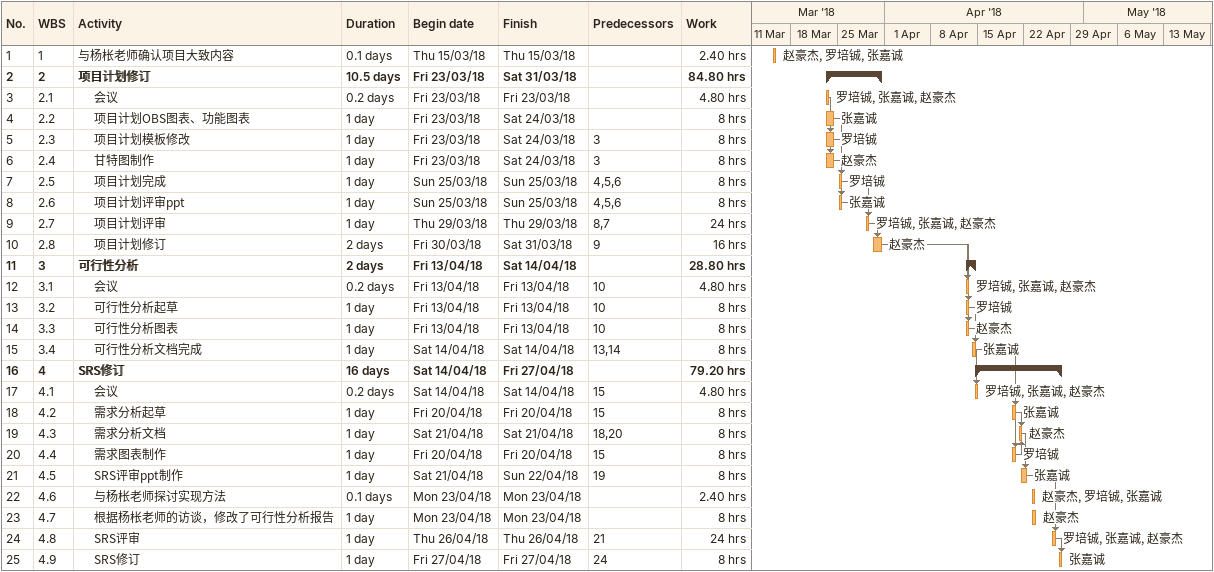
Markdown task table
| ID | WBS | Task | Duration | Start | Finish | Predecessors | Resources | Work (h) |
|---|---|---|---|---|---|---|---|---|
| 1 | 1 | 与杨枨老师确认项目大致内容 | 0.1d | 2018-03-15 | 2018-03-15 |  | 赵豪杰, 罗培铖, 张嘉诚 | 2.40 |
| 2 | 2 | **项目计划修订** | 10.5d | 2018-03-23 | 2018-03-31 |  |  | 84.80 |
| 3 | 2.1 | 会议 | 0.2d | 2018-03-23 | 2018-03-23 |  | 罗培铖, 张嘉诚, 赵豪杰 | 4.80 |
| 4 | 2.2 | 项目计划OBS图表、功能图表 | 1d | 2018-03-23 | 2018-03-24 |  | 张嘉诚 | 8 |
| 5 | 2.3 | 项目计划模板修改 | 1d | 2018-03-23 | 2018-03-24 | 3 | 罗培铖 | 8 |
| 6 | 2.4 | 甘特图制作 | 1d | 2018-03-23 | 2018-03-24 | 3 | 赵豪杰 | 8 |
| 7 | 2.5 | 项目计划完成 | 1d | 2018-03-25 | 2018-03-25 | 4, 5, 6 | 罗培铖 | 8 |
| 8 | 2.6 | 项目计划评审ppt | 1d | 2018-03-25 | 2018-03-25 | 4, 5, 6 | 张嘉诚 | 8 |
| 9 | 2.7 | 项目计划评审 | 1d | 2018-03-29 | 2018-03-29 | 8, 7 | 罗培铖, 张嘉诚, 赵豪杰 | 24 |
| 10 | 2.8 | 项目计划修订 | 2d | 2018-03-30 | 2018-03-31 | 9 | 赵豪杰 | 16 |
| 11 | 3 | **可行性分析** | 2d | 2018-04-13 | 2018-04-14 |  |  | 28.80 |
| 12 | 3.1 | 会议 | 0.2d | 2018-04-13 | 2018-04-13 | 10 | 罗培铖, 张嘉诚, 赵豪杰 | 4.80 |
| 13 | 3.2 | 可行性分析起草 | 1d | 2018-04-13 | 2018-04-13 | 10 | 罗培铖 | 8 |
| 14 | 3.3 | 可行性分析图表 | 1d | 2018-04-13 | 2018-04-13 | 10 | 赵豪杰 | 8 |
| 15 | 3.4 | 可行性分析文档完成 | 1d | 2018-04-14 | 2018-04-14 | 13, 14 | 张嘉诚 | 8 |
| 16 | 4 | **SRS修订** | 16d | 2018-04-14 | 2018-04-27 |  |  | 79.20 |
| 17 | 4.1 | 会议 | 0.2d | 2018-04-14 | 2018-04-14 | 15 | 罗培铖, 张嘉诚, 赵豪杰 | 4.80 |
| 18 | 4.2 | 需求分析起草 | 1d | 2018-04-20 | 2018-04-20 | 15 | 张嘉诚 | 8 |
| 19 | 4.3 | 需求分析文档 | 1d | 2018-04-21 | 2018-04-21 | 18, 20 | 赵豪杰 | 8 |
| 20 | 4.4 | 需求图表制作 | 1d | 2018-04-20 | 2018-04-20 | 15 | 罗培铖 | 8 |
| 21 | 4.5 | SRS评审ppt制作 | 1d | 2018-04-21 | 2018-04-22 | 19 | 张嘉诚 | 8 |
| 22 | 4.6 | 与杨枨老师探讨实现方法 | 0.1d | 2018-04-23 | 2018-04-23 |  | 赵豪杰, 罗培铖, 张嘉诚 | 2.40 |
| 23 | 4.7 | 根据杨枨老师的访谈，修改了可行性分析报告 | 1d | 2018-04-23 | 2018-04-23 |  | 赵豪杰 | 8 |
| 24 | 4.8 | SRS评审 | 1d | 2018-04-26 | 2018-04-26 | 21 | 罗培铖, 张嘉诚, 赵豪杰 | 24 |
| 25 | 4.9 | SRS修订 | 1d | 2018-04-27 | 2018-04-27 | 24 | 张嘉诚 | 8 |
